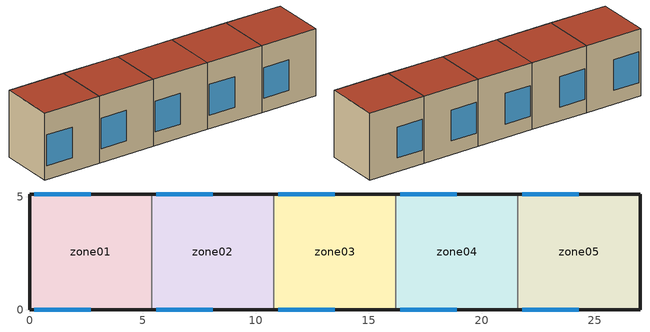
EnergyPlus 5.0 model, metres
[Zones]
zone01
 floor ground (GROUND_FLOOR): 5.4,5.1 5.4,0 0,0 0,5.1 z0
 wall outside (EXT_WALL): 5.4,5.1 0,5.1 0,0 5.4,0 z0:6.1
 wall to zone02 (ADJ_WALL): 5.4,0 5.4,5.1 z0:6.1
 window (EXT_WINDOW1): 0.2,0 2.7,0 / 2.7,5.1 0.2,5.1 z1.25:4.05
 roof outside (EXT_ROOF): 0,5.1 0,0 5.4,0 5.4,5.1 z6.1
zone02
 floor ground (GROUND_FLOOR): 10.8,5.1 10.8,0 5.4,0 5.4,5.1 z0
 wall outside (EXT_WALL): 10.8,5.1 5.4,5.1 / 5.4,0 10.8,0 z0:6.1
 wall to zone03 (ADJ_WALL): 10.8,0 10.8,5.1 z0:6.1
 wall to zone01 (ADJ_WALL): 5.4,5.1 5.4,0 z0:6.1
 window (EXT_WINDOW1): 5.6,0 8.1,0 / 8.1,5.1 5.6,5.1 z1.25:4.05
 roof outside (EXT_ROOF): 5.4,5.1 5.4,0 10.8,0 10.8,5.1 z6.1
zone03
 floor ground (GROUND_FLOOR): 16.2,5.1 16.2,0 10.8,0 10.8,5.1 z0
 wall outside (EXT_WALL): 16.2,5.1 10.8,5.1 / 10.8,0 16.2,0 z0:6.1
 wall to zone04 (ADJ_WALL): 16.2,0 16.2,5.1 z0:6.1
 wall to zone02 (ADJ_WALL): 10.8,5.1 10.8,0 z0:6.1
 window (EXT_WINDOW1): 11,0 13.5,0 / 13.5,5.1 11,5.1 z1.25:4.05
 roof outside (EXT_ROOF): 10.8,5.1 10.8,0 16.2,0 16.2,5.1 z6.1
zone04
 floor ground (GROUND_FLOOR): 21.6,5.1 21.6,0 16.2,0 16.2,5.1 z0
 wall outside (EXT_WALL): 21.6,5.1 16.2,5.1 / 16.2,0 21.6,0 z0:6.1
 wall to zone05 (ADJ_WALL): 21.6,0 21.6,5.1 z0:6.1
 wall to zone03 (ADJ_WALL): 16.2,5.1 16.2,0 z0:6.1
 window (EXT_WINDOW1): 16.4,0 18.9,0 / 18.9,5.1 16.4,5.1 z1.25:4.05
 roof outside (EXT_ROOF): 16.2,5.1 16.2,0 21.6,0 21.6,5.1 z6.1
zone05
 floor ground (GROUND_FLOOR): 27,5.1 27,0 21.6,0 21.6,5.1 z0
 wall outside (EXT_WALL): 21.6,0 27,0 27,5.1 21.6,5.1 z0:6.1
 wall to zone04 (ADJ_WALL): 21.6,5.1 21.6,0 z0:6.1
 window (EXT_WINDOW1): 21.8,0 24.3,0 / 24.3,5.1 21.8,5.1 z1.25:4.05
 roof outside (EXT_ROOF): 21.6,5.1 21.6,0 27,0 27,5.1 z6.1
[Building]
TRNSYS18: North Axis {deg}=0; Terrain=City; Loads Convergence Tolerance Value=0; Temperature Convergence Tolerance Value {deltaC}=0; Solar Distribution=FullInteriorAndExterior; Maximum Number of Warmup Days=0
[Site:Location]
not used: Latitude {deg}=0; Longitude {deg}=0; Time Zone {hr}=0; Elevation {m}=0
[Construction]
GROUND_FLOOR; EXT_WALL; EXT_ROOF; ADJ_WALL; EXT_WINDOW1: 
[WindowProperty:ShadingControl]
ESHADE=0; ISHADE=INPUT 1*MAX_ISHADE : SHADECNTRL=ISHADE_INTERNAL
[SurfaceProperty:OtherSideCoefficients]
BOUNDARY=IDENTICAL; BOUNDARY=INPUT 1*TBOUNDARY; BOUNDARY=INPUT 1*TBOUNDARY_2; BOUNDARY=INPUT 1*TBOUNDARY_3; BOUNDARY=INPUT 1*TGROUND; BOUNDARY=20; BOUNDARY=15
[Zone] Multiplier=1
zone01; zone02; zone03; zone04; zone05
